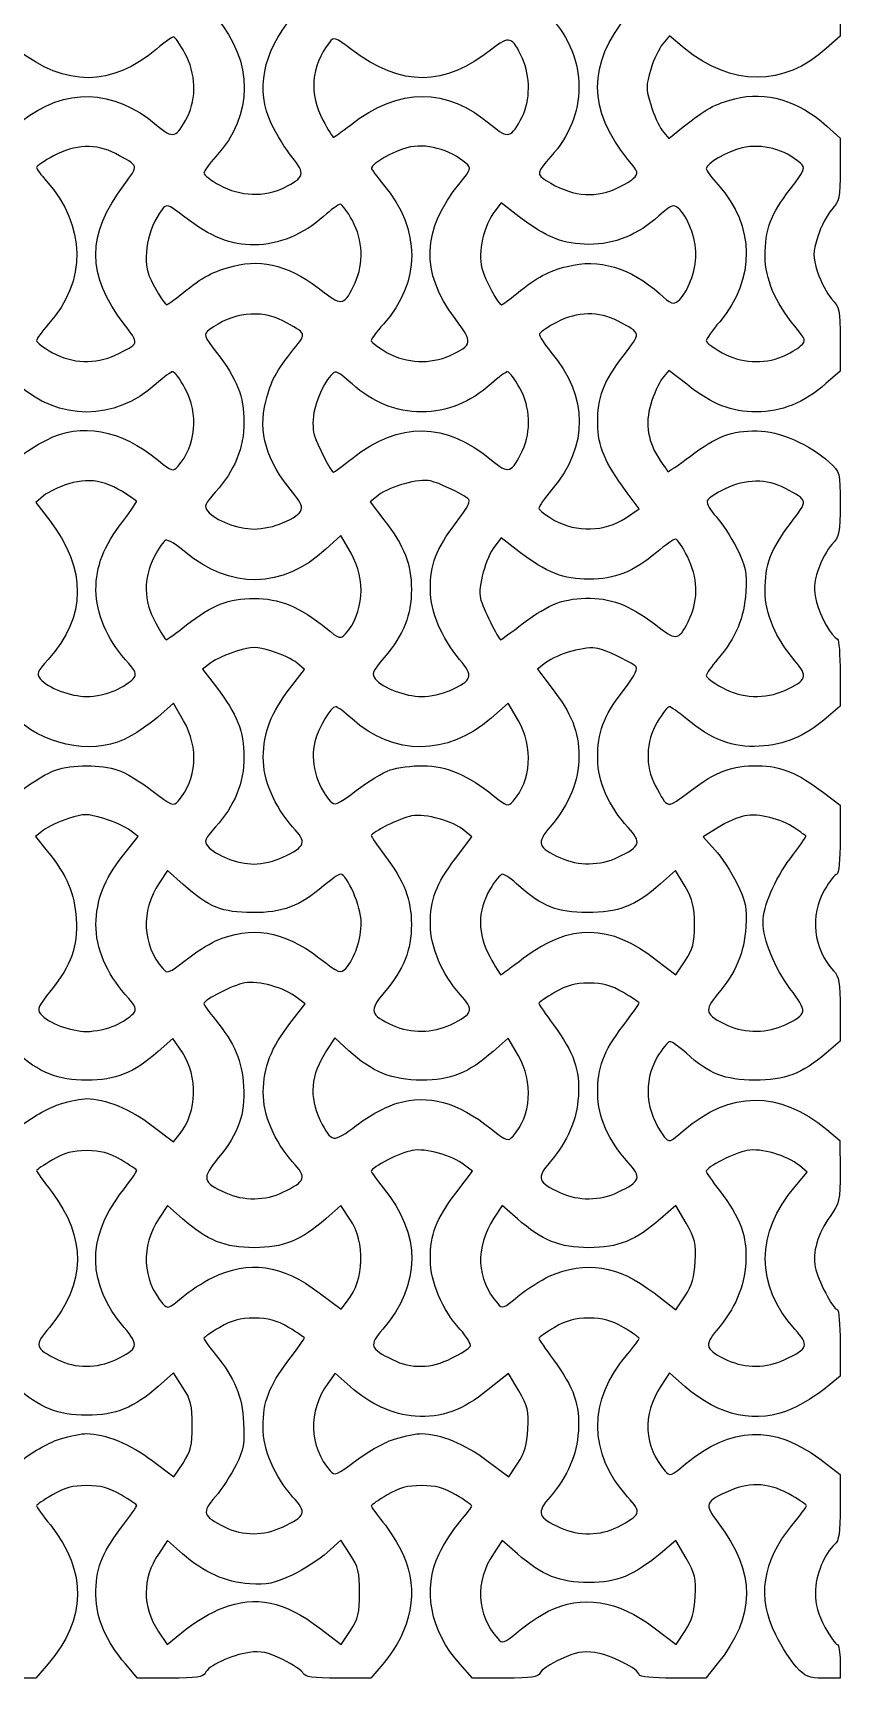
# Model space of a CAD drawing. Extents: x 0 to 132, y -1 to 264.
# Drawn here: x 68.3 to 132.1, y -0.8 to 129.2 of the extents above; entities that cross this region are included whole.
import ezdxf

# ---------------------------------------------------------------- set-up
doc = ezdxf.new("R2010")
doc.units = 0
doc.layers.get('0').update_dxf_attribs({"linetype": 'CONTINUOUS'})

msp = doc.modelspace()

# ---------------------------------------------------------------- linework, layer by layer
at = {"color": 7}
for points in [[(132.050584, 131.394414), (132.050584, 128.925291), (130.957857, 127.93808)], [(119.740198, 127.957792), (118.559326, 128.925426), (118.031011, 128.299263)], [(118.001513, 121.46892), (118.506184, 120.82099), (119.655982, 121.743063)], [(131.004159, 121.810021), (132.05057, 120.864651), (132.05057, 118.395528)], [(106.697751, 114.641929), (105.276213, 115.738637), (104.771976, 115.091281)], [(132.050573, 104.951099), (132.050573, 102.446627), (130.926094, 101.468261)], [(119.926857, 101.41277), (118.505319, 102.509479), (118.001082, 101.862123)], [(69.114871, 92.612273), (68.488486, 92.083779), (69.569523, 90.682553)], [(95.552236, 92.642375), (94.90488, 92.138138), (96.001589, 90.7166)], [(115.090284, 90.846725), (116.183286, 91.570037), (115.150911, 92.952816)], [(93.40287, 88.070582), (92.595488, 89.478488), (91.406313, 88.382345)], [(106.697751, 88.183596), (105.276213, 89.280304), (104.771976, 88.632948)], [(82.32307, 79.413195), (81.675713, 78.908958), (82.772422, 77.48742)], [(88.548313, 77.350821), (89.739594, 78.886886), (89.133135, 79.399244)], [(108.781403, 79.413208), (108.134047, 78.908971), (109.230755, 77.487433)], [(132.050573, 78.59146), (132.050573, 75.988294), (130.946088, 75.042895)], [(80.177709, 74.834411), (79.374336, 76.235301), (78.129672, 75.128117)], [(106.636767, 74.833136), (105.834117, 76.232758), (104.456439, 75.026528)], [(130.743637, 69.162126), (132.050634, 68.165398), (132.050634, 65.441639)], [(122.416858, 66.40994), (121.234502, 65.660111), (122.159525, 64.65202)], [(69.102078, 66.187455), (68.462898, 65.692123), (69.405992, 64.535725)], [(75.351113, 64.136363), (76.574317, 65.693309), (75.935914, 66.190794)], [(101.656298, 63.951773), (102.955593, 65.668382), (102.355719, 66.173903)], [(80.137931, 61.909105), (78.892934, 63.006708), (78.232696, 62.0024)], [(119.797602, 61.734054), (119.053949, 62.999181), (117.856183, 61.944866)], [(117.554584, 55.937891), (119.065823, 54.761164), (119.803542, 55.875931)], [(88.568829, 50.918906), (89.780623, 52.481385), (89.153648, 52.963577)], [(132.050634, 52.03394), (132.050634, 49.529952), (130.946149, 48.584554)], [(80.077289, 48.623474), (79.33531, 49.742606), (78.153114, 48.701994)], [(93.239212, 48.769331), (92.130914, 49.790861), (91.472999, 48.779893)], [(106.636042, 48.375962), (105.832669, 49.776851), (104.630961, 48.719065)], [(70.451512, 44.583906), (70.451512, 44.5838)], [(97.04042, 44.618995), (97.04042, 44.618889)], [(77.671179, 42.879873), (79.384935, 41.582734), (79.905847, 42.244965)], [(130.994613, 42.552398), (132.041096, 41.683509), (132.045858, 39.233822)], [(101.676306, 37.519875), (102.995608, 39.262915), (102.375727, 39.739758)], [(128.493972, 38.057693), (129.453156, 39.178283), (128.833668, 39.694332)], [(80.094976, 35.490298), (78.892934, 36.548375), (78.232696, 35.544067)], [(93.323098, 35.461996), (92.604167, 36.548375), (91.402125, 35.490298)], [(106.55331, 35.490298), (105.351268, 36.548375), (104.697758, 35.544067)], [(119.880348, 35.146901), (119.061836, 36.54779), (117.860128, 35.490004)], [(90.894223, 29.655339), (92.614102, 28.353568), (93.135013, 29.015798)], [(117.350598, 29.637498), (119.074613, 28.31611), (119.797359, 29.408258)], [(132.050629, 25.693931), (132.050629, 23.065811), (130.907663, 22.129237)], [(80.114897, 22.183064), (79.376035, 23.320118), (78.173477, 22.261587)], [(93.333284, 22.253083), (92.140386, 23.303114), (91.558639, 22.486128)], [(106.660045, 21.902216), (105.850394, 23.28759), (104.22105, 21.974649)], [(119.782471, 22.261131), (118.580429, 23.319208), (117.882689, 22.264849)], [(77.680161, 16.414739), (79.4029, 15.110801), (80.12833, 16.206999)], [(104.138495, 16.414739), (105.861234, 15.110801), (106.576088, 16.191018)], [(130.436414, 16.526039), (132.050629, 15.312612), (132.050629, 12.721603)], [(80.094976, 9.031973), (78.892934, 10.090042), (78.184034, 9.018823)], [(93.340222, 8.977786), (92.597518, 10.10009), (91.520783, 9.127329)], [(106.55331, 9.031973), (105.351268, 10.090042), (104.653527, 9.035677)], [(119.882774, 8.68431), (119.066683, 10.080966), (117.819596, 9.043667)], [(78.167921, 2.935047), (78.87689, 1.863722), (80.304225, 3.026302)], [(90.94438, 3.159043), (92.632067, 1.881635), (93.357496, 2.97783)], [(117.361539, 3.190211), (119.0904, 1.881635), (119.805254, 2.961849)], [(69.465023, 0.334325), (68.509399, -0.782108), (65.884184, -0.782108)], [(79.126276, -0.782108), (76.529369, -0.782108), (75.573744, 0.334325)], [(95.913131, 0.322366), (94.967732, -0.782108), (92.370825, -0.782108)], [(105.59478, -0.782108), (103.008041, -0.782108), (102.02083, 0.310618)], [(122.348808, 0.342368), (121.431868, -0.782108), (118.803748, -0.782108)], [(132.050629, 0.540806), (132.050629, -0.782108), (130.723981, -0.782108)]]:
    msp.add_lwpolyline(points, dxfattribs=at)
for points in [[(93.353025, 121.892904)], [(88.091899, 116.938129)], [(114.256219, 116.835267)], [(80.032759, 108.566508)], [(106.491093, 108.566508)], [(74.768355, 103.715828)], [(101.226678, 103.692174)], [(127.485386, 103.606095)], [(93.495397, 95.562182)], [(87.997509, 90.463013)], [(115.090284, 90.846725)], [(80.413082, 82.405834)], [(107.010274, 82.53345)], [(74.768342, 77.233846)], [(101.226676, 77.233846)], [(127.685009, 77.233846)], [(70.048763, 70.944338)], [(96.507096, 70.947529)], [(88.024854, 64.054024)], [(114.483187, 64.054037)], [(82.705842, 57.443981)], [(107.040384, 56.097913)], [(74.768342, 50.7755)], [(101.25402, 50.824871)], [(127.712354, 50.824871)], [(88.024854, 37.595704)], [(114.483187, 37.595704)], [(82.43321, 30.841767)], [(109.074053, 30.955287)], [(74.795687, 24.366532)], [(101.349037, 24.48056)], [(127.674426, 24.376107)], [(70.451512, 18.125572)], [(96.909845, 18.125572)], [(87.986923, 11.146943)], [(114.459758, 11.149727)], [(83.220819, 4.746093)], [(108.983833, 4.495533)]]:
    msp.add_lwpolyline(points, close=True, dxfattribs=at)
for points in [[(82.745128, 130.410103), (85.716605, 126.871669), (85.711461, 122.700418), (82.731554, 119.402016)], [(87.124143, 121.972358), (85.865168, 124.683737), (86.409427, 127.534035), (88.741306, 130.441499)], [(109.189885, 130.387918), (110.668316, 128.751473), (111.407964, 126.919773), (111.407964, 124.894967)], [(115.285935, 119.180388), (112.09751, 123.075163), (112.085557, 126.704942), (115.248441, 130.564826)], [(79.381533, 128.863717), (79.272908, 128.863717), (78.666753, 128.428763), (78.03452, 127.897152)], [(80.282542, 127.57114), (79.895613, 128.282057), (79.49016, 128.863717), (79.381533, 128.863717)], [(93.479877, 127.837954), (92.133338, 128.854602), (92.039694, 128.885286), (91.690658, 128.42422)], [(106.95133, 127.143939), (106.157382, 128.889302), (105.879286, 128.974527), (104.524241, 127.887735)], [(78.03452, 127.897152), (74.456623, 124.888688), (70.890784, 124.877285), (67.02212, 127.861938)], [(80.476222, 122.551621), (81.227134, 124.023533), (81.151881, 125.973882), (80.282542, 127.57114)], [(91.690658, 128.42422), (90.242856, 126.511698), (90.063421, 124.333812), (91.184021, 122.274899)], [(104.524241, 127.887735), (100.792351, 124.894642), (97.39853, 124.879343), (93.479877, 127.837954)], [(118.031011, 128.299263), (117.740441, 127.954873), (117.314713, 127.048022), (117.084951, 126.284038)], [(130.957857, 127.93808), (127.596328, 124.90114), (123.461566, 124.908403), (119.740198, 127.957792)], [(106.934556, 122.551635), (107.577641, 123.812189), (107.584729, 125.751532), (106.95133, 127.143939)], [(117.084951, 126.284038), (116.705147, 125.021144), (116.70488, 124.768806), (117.082014, 123.505912)], [(67.360009, 122.19273), (70.826656, 124.898436), (74.587931, 124.790761), (78.0415, 121.886951)], [(93.353033, 121.892891), (97.285437, 124.912088), (100.90426, 124.910162), (104.499833, 121.886964)], [(111.407964, 124.894967), (111.407964, 122.870161), (110.668316, 121.038461), (109.189885, 119.402016)], [(117.082014, 123.505912), (117.31017, 122.741928), (117.723944, 121.825282), (118.001513, 121.46892)], [(119.655982, 121.743063), (121.42619, 123.162676), (122.124975, 123.543356), (123.726215, 123.960427)], [(123.726215, 123.960427), (126.177429, 124.598888), (128.762739, 123.835007), (131.004159, 121.810021)], [(78.0415, 121.886951), (79.355246, 120.782331), (79.608929, 120.851586), (80.476222, 122.551621)], [(91.184021, 122.274899), (91.587743, 121.533132), (91.957639, 120.92623), (92.006013, 120.92623)], [(104.499833, 121.886964), (105.81358, 120.782345), (106.067262, 120.851599), (106.934556, 122.551635)], [(88.741306, 119.348435), (88.220386, 119.997934), (87.492663, 121.178701), (87.124143, 121.972358)], [(92.006013, 120.92623), (92.054386, 120.92623), (92.660541, 121.361234), (93.353025, 121.892904)], [(74.785201, 119.644062), (73.288287, 120.433796), (71.570186, 120.368888), (69.899316, 119.459489)], [(75.470718, 117.174687), (76.655724, 118.744217), (76.684018, 118.642299), (74.785201, 119.644062)], [(97.820538, 120.103151), (96.782136, 119.826267), (95.018246, 118.821748), (95.012243, 118.503848)], [(102.482454, 118.86773), (101.204051, 119.982763), (99.280628, 120.492478), (97.820538, 120.103151)], [(124.312151, 120.090348), (123.155879, 119.832681), (121.472322, 118.858207), (121.469108, 118.444738)], [(128.927564, 118.879697), (127.670269, 119.975106), (125.890258, 120.442014), (124.312151, 120.090348)], [(69.899316, 119.459489), (69.157548, 119.055766), (68.550647, 118.641445), (68.550647, 118.538771)], [(68.550647, 118.538771), (68.550647, 118.436096), (68.909882, 117.949004), (69.348945, 117.456342)], [(82.731554, 119.402016), (82.208092, 118.822605), (81.779803, 118.234164), (81.779803, 118.094371)], [(88.091896, 116.938129), (89.750982, 117.784533), (89.812495, 118.01284), (88.741306, 119.348435)], [(95.012243, 118.503848), (95.010391, 118.408476), (95.443365, 117.813164), (95.974294, 117.180932)], [(102.019275, 117.335655), (102.888867, 118.396877), (102.916707, 118.488968), (102.482454, 118.86773)], [(109.189885, 119.402016), (108.073679, 118.16651), (108.042731, 118.001645), (108.833446, 117.503353)], [(115.701937, 117.669125), (116.150803, 118.075342), (116.130655, 118.148534), (115.285935, 119.180388)], [(121.469108, 118.444738), (121.468049, 118.316854), (121.89559, 117.738157), (122.419052, 117.158746)], [(128.094536, 116.816272), (129.280486, 118.363585), (129.342798, 118.517927), (128.927564, 118.879697)], [(132.05057, 118.395528), (132.05057, 116.130544), (131.99605, 115.86758), (131.391144, 115.214874)], [(69.348945, 117.456342), (72.463938, 113.96109), (72.526205, 109.519842), (69.507071, 106.178022)], [(75.486355, 106.168537), (72.497553, 110.042582), (72.493018, 113.230771), (75.470718, 117.174687)], [(81.779803, 118.094371), (81.779803, 117.954578), (82.34535, 117.525419), (83.036574, 117.140688)], [(83.036574, 117.140688), (84.604524, 116.267971), (86.619988, 116.187215), (88.091899, 116.938129)], [(95.974294, 117.180932), (98.945771, 113.642497), (98.940628, 109.471246), (95.960721, 106.172844)], [(101.623222, 106.613756), (98.861734, 110.281757), (98.985538, 113.63338), (102.019275, 117.335655)], [(108.833446, 117.503353), (110.738505, 116.302824), (112.471047, 116.089374), (114.256219, 116.835267)], [(114.256219, 116.835267), (114.791924, 117.059096), (115.442495, 117.434334), (115.701937, 117.669125)], [(122.419052, 117.158746), (125.32406, 113.943249), (125.370571, 109.717615), (122.537932, 106.358272)], [(80.263439, 114.623398), (78.909571, 115.667898), (78.836755, 115.691764), (78.472689, 115.210339)], [(126.126589, 111.533503), (126.115662, 113.633814), (126.550962, 114.802364), (128.094536, 116.816272)], [(78.472689, 115.210339), (77.340092, 113.712646), (76.890787, 111.364945), (77.464666, 109.943239)], [(85.781057, 112.424512), (83.897896, 112.415516), (82.299733, 113.052408), (80.263439, 114.623398)], [(91.236329, 114.678127), (89.662863, 113.256592), (87.670542, 112.43355), (85.781057, 112.424512)], [(92.551589, 115.63455), (92.410452, 115.63455), (91.818587, 115.204158), (91.236329, 114.678127)], [(93.511709, 114.341973), (93.124779, 115.05289), (92.692725, 115.63455), (92.551589, 115.63455)], [(104.771976, 115.091281), (103.880245, 113.946451), (103.403604, 111.857552), (103.744898, 110.590081)], [(112.206884, 112.467946), (110.189597, 112.471729), (108.799921, 113.020115), (106.697751, 114.641929)], [(117.734842, 114.714425), (116.06131, 113.20249), (114.244398, 112.464125), (112.206884, 112.467946)], [(119.261202, 115.335447), (118.8784, 115.652227), (118.686416, 115.574117), (117.734842, 114.714425)], [(120.66193, 111.6658), (120.66193, 112.943431), (119.97405, 114.745545), (119.261202, 115.335447)], [(131.391144, 115.214874), (131.028461, 114.823531), (130.530468, 113.864898), (130.284493, 113.084576)], [(93.722171, 109.416842), (94.434321, 110.98239), (94.357137, 112.788644), (93.511709, 114.341973)], [(130.284493, 113.084576), (129.86658, 111.758807), (129.866086, 111.574757), (130.276925, 110.276746)], [(80.032759, 108.566508), (81.757552, 109.947916), (82.467344, 110.326625), (84.129967, 110.752567)], [(84.129967, 110.752567), (86.52514, 111.366184), (88.683637, 110.736851), (91.295082, 108.663497)], [(103.744898, 110.590081), (104.011346, 109.600569), (105.029712, 107.708769), (105.300468, 107.700326)], [(106.491093, 108.566508), (108.195557, 109.931634), (108.910578, 110.318013), (110.497112, 110.731252)], [(110.497112, 110.731252), (112.948712, 111.369814), (115.533612, 110.605856), (117.775985, 108.580007)], [(119.261202, 107.996154), (119.97405, 108.586056), (120.66193, 110.38817), (120.66193, 111.6658)], [(128.477608, 105.995936), (126.911423, 107.907257), (126.135963, 109.733768), (126.126589, 111.533503)], [(77.464666, 109.943239), (77.748289, 109.240598), (78.688613, 107.69705), (78.833035, 107.69705)], [(91.295082, 108.663497), (92.650643, 107.587254), (92.929247, 107.67373), (93.722171, 109.416842)], [(130.276925, 110.276746), (130.518733, 109.512761), (131.016727, 108.565458), (131.383577, 108.171626)], [(78.833035, 107.69705), (78.895813, 107.69705), (79.435687, 108.088306), (80.032759, 108.566508)], [(105.300468, 107.700326), (105.35824, 107.698474), (105.894021, 108.088306), (106.491093, 108.566508)], [(117.775985, 108.580007), (118.690927, 107.753409), (118.878678, 107.679604), (119.261202, 107.996154)], [(131.383577, 108.171626), (131.999109, 107.510821), (132.050573, 107.262329), (132.050573, 104.951099)], [(88.012762, 106.415708), (86.237773, 107.352097), (84.016562, 107.083196), (82.204012, 105.712495)], [(101.226676, 103.692174), (103.032049, 104.513422), (103.058389, 104.707465), (101.623222, 106.613756)], [(114.471095, 106.415708), (112.997385, 107.193159), (111.270934, 107.162158), (109.681489, 106.329702)], [(69.507071, 106.178022), (68.98104, 105.595764), (68.550647, 105.004997), (68.550647, 104.865204)], [(74.768342, 103.715828), (76.714173, 104.644441), (76.699872, 104.595594), (75.486355, 106.168537)], [(82.204012, 105.712495), (81.722539, 105.348394), (81.746138, 105.276023), (82.785656, 103.928614)], [(88.896486, 104.211789), (89.909422, 105.475003), (89.939871, 105.39907), (88.012762, 106.415708)], [(95.960721, 106.172844), (95.437259, 105.593433), (95.00897, 105.004992), (95.00897, 104.865199)], [(108.307137, 105.390519), (108.258409, 105.244336), (108.657348, 104.602177), (109.193666, 103.963496)], [(109.681489, 106.329702), (108.974321, 105.959333), (108.355863, 105.536698), (108.307137, 105.390519)], [(114.910857, 103.646457), (116.360956, 105.538405), (116.381699, 105.407775), (114.471095, 106.415708)], [(122.537932, 106.358272), (121.949086, 105.659936), (121.467301, 104.981121), (121.467301, 104.849798)], [(128.931104, 104.439953), (129.379797, 104.846014), (129.357668, 104.921939), (128.477608, 105.995936)], [(68.550647, 104.865204), (68.550647, 104.725412), (69.116194, 104.296252), (69.807418, 103.911522)], [(86.661784, 100.055217), (87.091316, 101.731847), (87.464514, 102.426003), (88.896486, 104.211789)], [(95.00897, 104.865199), (95.00897, 104.725406), (95.574517, 104.296247), (96.265741, 103.911516)], [(109.193666, 103.963496), (112.164585, 100.425541), (112.195573, 96.558833), (109.280746, 93.097498)], [(121.467301, 104.849798), (121.467301, 104.718474), (122.032847, 104.296247), (122.724071, 103.911516)], [(127.485386, 103.606095), (128.021091, 103.829924), (128.671661, 104.205162), (128.931104, 104.439953)], [(69.807418, 103.911522), (71.34905, 103.053454), (73.225321, 102.97944), (74.768355, 103.715828)], [(82.785656, 103.928614), (84.394186, 101.843657), (84.94263, 100.449682), (84.946405, 98.436634)], [(96.265741, 103.911516), (97.785743, 103.065487), (99.666235, 102.982345), (101.226678, 103.692174)], [(112.900973, 98.304342), (112.885257, 100.415032), (113.32024, 101.571174), (114.910857, 103.646457)], [(122.724071, 103.911516), (124.190871, 103.0951), (125.986701, 102.979903), (127.485386, 103.606095)], [(78.012335, 101.453632), (74.718336, 98.477702), (70.320432, 98.477702), (67.026433, 101.453632)], [(79.322422, 102.405384), (79.181285, 102.405384), (78.591746, 101.977095), (78.012335, 101.453632)], [(80.282542, 101.112807), (79.895613, 101.823724), (79.463559, 102.405384), (79.322422, 102.405384)], [(92.198775, 102.403577), (91.771642, 102.400243), (90.806765, 100.69989), (90.532498, 99.467165)], [(93.484766, 101.453632), (92.905355, 101.977095), (92.326658, 102.404571), (92.198775, 102.403577)], [(98.977717, 99.235554), (96.952911, 99.235554), (95.121211, 99.975202), (93.484766, 101.453632)], [(104.470668, 101.453632), (102.834223, 99.975202), (101.002523, 99.235554), (98.977717, 99.235554)], [(105.780755, 102.405384), (105.639619, 102.405384), (105.050079, 101.977095), (104.470668, 101.453632)], [(106.740875, 101.112807), (106.353946, 101.823724), (105.921892, 102.405384), (105.780755, 102.405384)], [(118.001082, 101.862123), (117.723751, 101.506076), (117.312175, 100.596581), (117.08647, 99.841018)], [(125.43599, 99.238787), (123.418703, 99.24257), (122.029027, 99.790956), (119.926857, 101.41277)], [(130.926094, 101.468261), (129.158299, 99.930172), (127.446466, 99.235017), (125.43599, 99.238787)], [(79.723411, 94.931897), (81.176193, 96.588929), (81.399742, 99.060143), (80.282542, 101.112807)], [(106.951338, 96.187675), (107.663488, 97.753223), (107.586304, 99.559478), (106.740875, 101.112807)], [(88.778101, 92.896134), (86.717976, 95.36194), (86.043738, 97.642757), (86.661784, 100.055217)], [(90.532498, 99.467165), (90.364882, 98.713795), (90.351885, 97.933275), (90.498448, 97.42224)], [(117.08647, 99.841018), (116.61834, 98.273933), (116.866286, 96.80566), (117.83704, 95.39636)], [(69.329681, 97.008204), (72.082059, 98.429646), (75.172692, 97.866912), (78.189243, 95.395076)], [(84.946405, 98.436634), (84.950215, 96.39912), (84.211861, 94.582208), (82.699926, 92.908676)], [(93.495397, 95.562182), (97.215997, 98.509772), (100.888358, 98.465198), (104.499833, 95.428618)], [(115.150911, 92.952816), (113.463893, 95.212432), (112.914258, 96.519751), (112.900973, 98.304342)], [(120.222256, 95.749663), (122.277907, 97.305582), (123.462468, 97.752702), (125.490248, 97.738105)], [(125.490248, 97.738105), (127.20048, 97.725801), (129.689106, 96.646534), (131.190677, 95.265957)], [(67.227717, 95.683573), (67.591519, 96.002954), (68.537402, 96.599036), (69.329681, 97.008204)], [(90.498448, 97.42224), (90.728657, 96.619555), (91.83882, 94.467884), (92.022763, 94.467884)], [(104.499833, 95.428618), (105.831825, 94.30866), (106.139996, 94.404079), (106.951338, 96.187675)], [(78.189243, 95.395076), (79.250961, 94.525079), (79.342507, 94.49744), (79.723411, 94.931897)], [(92.022763, 94.467884), (92.073008, 94.467884), (92.735694, 94.960318), (93.495397, 95.562182)], [(117.83704, 95.39636), (118.13867, 94.958464), (118.410006, 94.564586), (118.440004, 94.521076)], [(118.440004, 94.521076), (118.470005, 94.477567), (119.272018, 95.030433), (120.222256, 95.749663)], [(131.190677, 95.265957), (132.044533, 94.480904), (132.050573, 94.457766), (132.050573, 91.971712)], [(76.451222, 92.187181), (74.342866, 93.752617), (72.955878, 94.107897), (71.115007, 93.554066)], [(99.679969, 93.780285), (98.779245, 93.997092), (96.476468, 93.362275), (95.552236, 92.642375)], [(102.634571, 92.400342), (101.861091, 92.922378), (100.390317, 93.6093), (99.679969, 93.780285)], [(127.685009, 93.200881), (126.273536, 93.953888), (124.564423, 93.939804), (122.957537, 93.161924)], [(71.115007, 93.554066), (70.359445, 93.326752), (69.459385, 92.902945), (69.114871, 92.612273)], [(82.699926, 92.908676), (81.840234, 91.957102), (81.762124, 91.765117), (82.078904, 91.382316)], [(87.997509, 90.463013), (89.77463, 91.271408), (89.874759, 91.583518), (88.778101, 92.896134)], [(101.670567, 90.428958), (102.679939, 91.762524), (102.903181, 92.219052), (102.634571, 92.400342)], [(109.280746, 93.097498), (108.707309, 92.416548), (108.238134, 91.75196), (108.238134, 91.620636)], [(122.957537, 93.161924), (122.259974, 92.824239), (121.628516, 92.389709), (121.554298, 92.196301)], [(128.1289, 90.428958), (129.561037, 92.321073), (129.58223, 92.188731), (127.685009, 93.200881)], [(75.364284, 90.580144), (76.014559, 91.425064), (76.503681, 92.148229), (76.451222, 92.187181)], [(82.078904, 91.382316), (82.668806, 90.669467), (84.47092, 89.981588), (85.748551, 89.981588)], [(108.238134, 91.620636), (108.238134, 91.489313), (108.803681, 91.060331), (109.494905, 90.667343)], [(121.554298, 92.196301), (121.480083, 92.002893), (121.791026, 91.452613), (122.245287, 90.973455)], [(122.245287, 90.973455), (122.699547, 90.494297), (123.438446, 89.363418), (123.88728, 88.460392)], [(132.050573, 91.971712), (132.050573, 89.68141), (131.995328, 89.408463), (131.402257, 88.768526)], [(69.569523, 90.682553), (72.542712, 86.828746), (72.510333, 83.043953), (69.475432, 79.684682)], [(73.251399, 85.159882), (73.243911, 87.050115), (73.856051, 88.620447), (75.364284, 90.580144)], [(85.748551, 89.981588), (86.403394, 89.981588), (87.415426, 90.198231), (87.997509, 90.463013)], [(96.001589, 90.7166), (97.626355, 88.610601), (98.172347, 87.224941), (98.172347, 85.207467)], [(99.675722, 85.192235), (99.661726, 87.182328), (100.116198, 88.375355), (101.670567, 90.428958)], [(109.494905, 90.667343), (111.197951, 89.699089), (113.465965, 89.771799), (115.090284, 90.846725)], [(126.126589, 85.075175), (126.115636, 87.180182), (126.550986, 88.344245), (128.1289, 90.428958)], [(78.771739, 89.099573), (78.612947, 89.04664), (78.199033, 88.451478), (77.851926, 87.776987)], [(80.221688, 88.220685), (79.583007, 88.757003), (78.930532, 89.152502), (78.771739, 89.099573)], [(91.406313, 88.382345), (87.995411, 85.238286), (83.844757, 85.178291), (80.221688, 88.220685)], [(104.771976, 88.632948), (104.056217, 87.714034), (103.417902, 85.406439), (103.630182, 84.505215)], [(119.043707, 89.176217), (118.90093, 89.176217), (118.22697, 88.707042), (117.546019, 88.133605)], [(119.988425, 87.801352), (119.611608, 88.557529), (119.186484, 89.176217), (119.043707, 89.176217)], [(123.88728, 88.460392), (124.610529, 87.005266), (124.691508, 86.614053), (124.59925, 85.020809)], [(131.402257, 88.768526), (131.04568, 88.383774), (130.557265, 87.476854), (130.316888, 86.753144)], [(77.851926, 87.776987), (76.970258, 86.063735), (77.004579, 84.333371), (77.954862, 82.587386)], [(92.974393, 81.712414), (94.419759, 83.309526), (94.599935, 85.983149), (93.40287, 88.070582)], [(112.206884, 86.012838), (110.18941, 86.012838), (108.80375, 86.558829), (106.697751, 88.183596)], [(117.546019, 88.133605), (115.728208, 86.602808), (114.242932, 86.012838), (112.206884, 86.012838)], [(120.180505, 82.958509), (120.873099, 84.481067), (120.806525, 86.159642), (119.988425, 87.801352)], [(130.316888, 86.753144), (129.953292, 85.65846), (129.931496, 85.23215), (130.187205, 84.216637)], [(75.563336, 79.684682), (74.131916, 81.269091), (73.258614, 83.337273), (73.251399, 85.159882)], [(80.413082, 82.405834), (82.456819, 83.99707), (83.693288, 84.48258), (85.748551, 84.50086)], [(85.748551, 84.50086), (87.690328, 84.518138), (89.414199, 83.80821), (91.41841, 82.16591)], [(98.172347, 85.207467), (98.172347, 83.162868), (97.582143, 81.685847), (96.027438, 79.839704)], [(101.985733, 79.685351), (100.545686, 81.398033), (99.68802, 83.442638), (99.675722, 85.192235)], [(103.630182, 84.505215), (103.793589, 83.811488), (105.048494, 81.238717), (105.223463, 81.238717)], [(107.010274, 82.53345), (109.072826, 84.094593), (110.242728, 84.529149), (112.339176, 84.512864)], [(112.339176, 84.512864), (114.118927, 84.499027), (115.730679, 83.812182), (117.753416, 82.20556)], [(124.59925, 85.020809), (124.481153, 82.981305), (123.816562, 81.385643), (122.39208, 79.721456)], [(128.477994, 79.580399), (126.944184, 81.372313), (126.13604, 83.260785), (126.126589, 85.075175)], [(130.187205, 84.216637), (130.474895, 83.074116), (131.373351, 81.481784), (131.842579, 81.282823)], [(77.954862, 82.587386), (78.358585, 81.845618), (78.739563, 81.238717), (78.801487, 81.238717)], [(78.801487, 81.238717), (78.86341, 81.238717), (79.588627, 81.76392), (80.413082, 82.405834)], [(91.41841, 82.16591), (92.492407, 81.28585), (92.568331, 81.26372), (92.974393, 81.712414)], [(105.223463, 81.238717), (105.265389, 81.238717), (106.069455, 81.821348), (107.010274, 82.53345)], [(117.753416, 82.20556), (119.108956, 81.128878), (119.387538, 81.215304), (120.180505, 82.958509)], [(87.137613, 80.329349), (85.87472, 80.709154), (85.622381, 80.709421), (84.359488, 80.33226)], [(112.909136, 80.551118), (112.008412, 80.767925), (109.705635, 80.133108), (108.781403, 79.413208)], [(131.842579, 81.282823), (131.956977, 81.234314), (132.050573, 80.023203), (132.050573, 78.59146)], [(69.475432, 79.684682), (68.611581, 78.728501), (68.532931, 78.535985), (68.849737, 78.153149)], [(76.18903, 78.153149), (76.505837, 78.535985), (76.427187, 78.728501), (75.563336, 79.684682)], [(84.359488, 80.33226), (83.595504, 80.104104), (82.679117, 79.690526), (82.32307, 79.413195)], [(89.133135, 79.399244), (88.799583, 79.681041), (87.901597, 80.099588), (87.137613, 80.329349)], [(96.027438, 79.839704), (95.104548, 78.74381), (95.008544, 78.515149), (95.315558, 78.144129)], [(101.226676, 77.233846), (103.010272, 78.045188), (103.105691, 78.353359), (101.985733, 79.685351)], [(115.863738, 79.171176), (115.090258, 79.693212), (113.619484, 80.380134), (112.909136, 80.551118)], [(122.39208, 79.721456), (121.883453, 79.127236), (121.467301, 78.531178), (121.467301, 78.396878)], [(127.685009, 77.233846), (129.435394, 78.030081), (129.540016, 78.339667), (128.477994, 79.580399)], [(68.849737, 78.153149), (69.439639, 77.440301), (71.241753, 76.752421), (72.519384, 76.752421)], [(74.768342, 77.233846), (75.350426, 77.498631), (75.989736, 77.912317), (76.18903, 78.153149)], [(95.315558, 78.144129), (95.898668, 77.439443), (97.706508, 76.752421), (98.977717, 76.752421)], [(114.899734, 77.199792), (115.909106, 78.533358), (116.132348, 78.989886), (115.863738, 79.171176)], [(121.467301, 78.396878), (121.467301, 78.262581), (122.032847, 77.837919), (122.724071, 77.453188)], [(72.519384, 76.752421), (73.174228, 76.752421), (74.186259, 76.969064), (74.768342, 77.233846)], [(82.772422, 77.48742), (84.394236, 75.38525), (84.942622, 73.995574), (84.946405, 71.978287)], [(86.469403, 71.966108), (86.489617, 73.905465), (87.097603, 75.480241), (88.548313, 77.350821)], [(98.977717, 76.752421), (99.632561, 76.752421), (100.644592, 76.969064), (101.226676, 77.233846)], [(109.230755, 77.487433), (110.836276, 75.40638), (111.400492, 73.991187), (111.407324, 72.028061)], [(112.901487, 71.846009), (112.885162, 73.947875), (113.319822, 75.112441), (114.899734, 77.199792)], [(122.724071, 77.453188), (124.244074, 76.607159), (126.124565, 76.524017), (127.685009, 77.233846)], [(92.198775, 75.945249), (91.8157, 75.942259), (90.836829, 74.301662), (90.542282, 73.168931)], [(93.484766, 74.995304), (92.905355, 75.518767), (92.326658, 75.946243), (92.198775, 75.945249)], [(118.543004, 75.94705), (118.417385, 75.94705), (117.995335, 75.402252), (117.605111, 74.736391)], [(119.920853, 74.980493), (119.288682, 75.512097), (118.668623, 75.94705), (118.543004, 75.94705)], [(75.466445, 73.363595), (72.777824, 72.117733), (68.876114, 72.967691), (66.712708, 75.270532)], [(78.129672, 75.128117), (77.445108, 74.519166), (76.246657, 73.72513), (75.466445, 73.363595)], [(79.735378, 68.486798), (81.233753, 70.197456), (81.40745, 72.690043), (80.177709, 74.834411)], [(104.456439, 75.026528), (101.052331, 72.04605), (96.76275, 72.033842), (93.484766, 74.995304)], [(106.20356, 68.483252), (107.646343, 70.07751), (107.828958, 72.754252), (106.636767, 74.833136)], [(117.605111, 74.736391), (116.689264, 73.173611), (116.625481, 71.246333), (117.439411, 69.729342)], [(125.654768, 72.816924), (123.59445, 72.69757), (121.855555, 73.353705), (119.920853, 74.980493)], [(130.946088, 75.042895), (129.2679, 73.60643), (127.668478, 72.933579), (125.654768, 72.816924)], [(90.542282, 73.168931), (90.155906, 71.683057), (90.654672, 69.760616), (91.754314, 68.497291)], [(84.946405, 71.978287), (84.950215, 69.940773), (84.211861, 68.123861), (82.699926, 66.450329)], [(88.792502, 66.455515), (87.347195, 68.055297), (86.4508, 70.181623), (86.469403, 71.966108)], [(111.407324, 72.028061), (111.414097, 70.08023), (110.670311, 68.25334), (109.144991, 66.471348)], [(115.290489, 66.411623), (113.745888, 68.12131), (112.915753, 70.009665), (112.901487, 71.846009)], [(67.355426, 69.329009), (68.278285, 70.02752), (69.490288, 70.754417), (70.048763, 70.944338)], [(70.048763, 70.944327), (71.348568, 71.386351), (73.6884, 71.386973), (74.986023, 70.94565)], [(74.986023, 70.94565), (75.542309, 70.756455), (76.750034, 70.024831), (77.669861, 69.319825)], [(93.81376, 69.329004), (94.736618, 70.027514), (95.948622, 70.755849), (96.507096, 70.947529)], [(96.507096, 70.947529), (97.065573, 71.139206), (98.236884, 71.292313), (99.110009, 71.287767)], [(99.110009, 71.287767), (100.909744, 71.278401), (102.736256, 70.502933), (104.647577, 68.936748)], [(120.214559, 69.285451), (122.301894, 70.865349), (123.466458, 71.300017), (125.568342, 71.283722)], [(125.568342, 71.283722), (127.366144, 71.269778), (128.693333, 70.725707), (130.743637, 69.162126)], [(77.669861, 69.319825), (79.218139, 68.133132), (79.371444, 68.071304), (79.735378, 68.486798)], [(91.754314, 68.497291), (92.103525, 68.096101), (92.27792, 68.16653), (93.81376, 69.329004)], [(104.647577, 68.936748), (105.721573, 68.056689), (105.797498, 68.034559), (106.20356, 68.483252)], [(117.439411, 69.729342), (118.457477, 67.831877), (118.322622, 67.853449), (120.214559, 69.285451)], [(71.081564, 67.114528), (70.344395, 66.87707), (69.453628, 66.459888), (69.102078, 66.187455)], [(73.859689, 67.11728), (72.532404, 67.513301), (72.318827, 67.513092), (71.081564, 67.114528)], [(75.935914, 66.190794), (75.584791, 66.46441), (74.650489, 66.88133), (73.859689, 67.11728)], [(82.699926, 66.450329), (81.840234, 65.498755), (81.762124, 65.306771), (82.078904, 64.923969)], [(88.024854, 64.054037), (89.849558, 64.937362), (89.931753, 65.1945), (88.792502, 66.455515)], [(98.19594, 67.320351), (97.309353, 67.165638), (95.008967, 66.023546), (95.008967, 65.738087)], [(102.355719, 66.173903), (101.480125, 66.911778), (99.299146, 67.512861), (98.19594, 67.320351)], [(109.144991, 66.471348), (108.033701, 65.173056), (108.147318, 64.828309), (109.957926, 64.004679)], [(114.483187, 64.054037), (116.296112, 64.93166), (116.387205, 65.197688), (115.290489, 66.411623)], [(124.513713, 67.331331), (124.01074, 67.236972), (123.067157, 66.822346), (122.416858, 66.40994)], [(128.476333, 66.348083), (127.387403, 67.098159), (125.615031, 67.537939), (124.513713, 67.331331)], [(129.351617, 65.745119), (129.308106, 65.775118), (128.914229, 66.046453), (128.476333, 66.348083)], [(95.008967, 65.738087), (95.008967, 65.665218), (95.478679, 64.983468), (96.05277, 64.22309)], [(128.104866, 63.938872), (128.834086, 64.902308), (129.395125, 65.715118), (129.351617, 65.745119)], [(132.050634, 65.441639), (132.050634, 63.882106), (131.942311, 62.717884), (131.797203, 62.717884)], [(69.405992, 64.535725), (70.960533, 62.629584), (71.572234, 61.197101), (71.6852, 59.198253)], [(73.25047, 58.732804), (73.27973, 60.713207), (73.885055, 62.270304), (75.351113, 64.136363)], [(82.078904, 64.923969), (82.663355, 64.217706), (84.465433, 63.523701), (85.731162, 63.517431)], [(85.731162, 63.517431), (86.384392, 63.514203), (87.401008, 63.752026), (88.024854, 64.054024)], [(96.05277, 64.22309), (97.635788, 62.126397), (98.172347, 60.740697), (98.172347, 58.749134)], [(99.675722, 58.733902), (99.661752, 60.720007), (100.116042, 61.916813), (101.656298, 63.951773)], [(109.957926, 64.004679), (111.360831, 63.366512), (113.102186, 63.385507), (114.483187, 64.054037)], [(122.159525, 64.65202), (122.668287, 64.097567), (123.448776, 62.905084), (123.893945, 62.002059)], [(125.965217, 58.916906), (125.965217, 60.182186), (126.871547, 62.309433), (128.104866, 63.938872)], [(92.561582, 62.717884), (92.425941, 62.717884), (91.828781, 62.301731), (91.234562, 61.793104)], [(94.215217, 58.903267), (94.215217, 60.137543), (93.096638, 62.717884), (92.561582, 62.717884)], [(105.372948, 62.717884), (105.21482, 62.717884), (104.766168, 62.173085), (104.375945, 61.507224)], [(106.67279, 61.803301), (106.116006, 62.306322), (105.531079, 62.717884), (105.372948, 62.717884)], [(131.797203, 62.717884), (131.657818, 62.717884), (131.215585, 62.157872), (130.814466, 61.473413)], [(78.232696, 62.0024), (76.782147, 59.795929), (76.900998, 57.132836), (78.533659, 55.258713)], [(85.616259, 59.682356), (83.195655, 59.690558), (82.191355, 60.098779), (80.137931, 61.909105)], [(91.234562, 61.793104), (89.346421, 60.176926), (88.008399, 59.674241), (85.616259, 59.682356)], [(104.375945, 61.507224), (103.374325, 59.798085), (103.378627, 58.019842), (104.388857, 56.169446)], [(112.074592, 59.682356), (109.700505, 59.6904), (108.481902, 60.168877), (106.67279, 61.803301)], [(117.856183, 61.944866), (115.878364, 60.203921), (114.524327, 59.674046), (112.074592, 59.682356)], [(120.541259, 58.729811), (120.541259, 60.159659), (120.409015, 60.693903), (119.797602, 61.734054)], [(123.893945, 62.002059), (124.609204, 60.551155), (124.691238, 60.151097), (124.59925, 58.562475)], [(130.814466, 61.473413), (129.634411, 59.459802), (129.93339, 56.810518), (131.534659, 55.091761)], [(71.6852, 59.198253), (71.811885, 56.956629), (71.307635, 55.526866), (69.689877, 53.540697)], [(75.563336, 53.226348), (74.110533, 54.834428), (73.224057, 56.944943), (73.25047, 58.732804)], [(82.705842, 57.443981), (85.499895, 58.678654), (88.068878, 58.259837), (90.869841, 56.113016)], [(92.98636, 55.267304), (93.684119, 56.038321), (94.215217, 57.60974), (94.215217, 58.903267)], [(98.172347, 58.749134), (98.172347, 56.704534), (97.582143, 55.227514), (96.027438, 53.38137)], [(102.021669, 53.226348), (100.602203, 54.797526), (99.688311, 56.943064), (99.675722, 58.733902)], [(107.040392, 56.097913), (110.705916, 58.872337), (113.847343, 58.824527), (117.554584, 55.937891)], [(119.803542, 55.875931), (120.42289, 56.811828), (120.541259, 57.269748), (120.541259, 58.729811)], [(124.59925, 58.562475), (124.480526, 56.512113), (123.816237, 54.926929), (122.365484, 53.232047)], [(128.081556, 53.697095), (126.884009, 55.287759), (125.965217, 57.553902), (125.965217, 58.916906)], [(80.285598, 55.893658), (81.034649, 56.489116), (82.123759, 57.186761), (82.705842, 57.443981)], [(78.533659, 55.258713), (78.89458, 54.844416), (79.025324, 54.8918), (80.285598, 55.893658)], [(90.869841, 56.113016), (92.465745, 54.889823), (92.597205, 54.837296), (92.98636, 55.267304)], [(104.388857, 56.169446), (104.805959, 55.405462), (105.18153, 54.780384), (105.223456, 54.780384)], [(105.223456, 54.780384), (105.265381, 54.780384), (106.082999, 55.373273), (107.040384, 56.097913)], [(131.534659, 55.091761), (131.970875, 54.623536), (132.050634, 54.150866), (132.050634, 52.03394)], [(69.689877, 53.540697), (68.682918, 52.304423), (68.56513, 52.038816), (68.863779, 51.677882)], [(85.005204, 54.125709), (84.045682, 53.950309), (81.779801, 52.795149), (81.779801, 52.481377)], [(89.153648, 52.963577), (88.120768, 53.757941), (86.096107, 54.325126), (85.005204, 54.125709)], [(96.027438, 53.38137), (94.802338, 51.926614), (94.886611, 51.613488), (96.728759, 50.775513)], [(109.491203, 53.375758), (108.802014, 52.971867), (108.238134, 52.587234), (108.238134, 52.521014)], [(112.206884, 54.110107), (111.085426, 54.110107), (110.451995, 53.938821), (109.491203, 53.375758)], [(114.922565, 53.375758), (113.961773, 53.938821), (113.328342, 54.110107), (112.206884, 54.110107)], [(116.175634, 52.534283), (116.175634, 52.593203), (115.611754, 52.971867), (114.922565, 53.375758)], [(127.712354, 50.824871), (129.489205, 51.685031), (129.504832, 51.806597), (128.081556, 53.697095)], [(76.18903, 51.694816), (76.505837, 52.077652), (76.427187, 52.270168), (75.563336, 53.226348)], [(81.779801, 52.481377), (81.779801, 52.393358), (82.187838, 51.823387), (82.686549, 51.214774)], [(101.25402, 50.824871), (103.078725, 51.708196), (103.16092, 51.965333), (102.021669, 53.226348)], [(108.238134, 52.521014), (108.238134, 52.454797), (108.763848, 51.686489), (109.406383, 50.813663)], [(114.880901, 50.716577), (115.593003, 51.657396), (116.175634, 52.475365), (116.175634, 52.534283)], [(122.365484, 53.232047), (121.263511, 51.94464), (121.379528, 51.597756), (123.187092, 50.775513)], [(68.863779, 51.677882), (69.440946, 50.98034), (71.253855, 50.294074), (72.519384, 50.294074)], [(72.519384, 50.294074), (73.174228, 50.294074), (74.186259, 50.510718), (74.768342, 50.7755)], [(74.768342, 50.775513), (75.350426, 51.040297), (75.989736, 51.453984), (76.18903, 51.694816)], [(82.686549, 51.214774), (84.203, 49.364146), (84.802237, 47.953173), (84.914367, 45.9691)], [(86.469403, 45.507775), (86.489696, 47.45419), (87.098283, 49.022794), (88.568829, 50.918906)], [(96.728759, 50.775513), (98.131664, 50.137346), (99.87302, 50.15634), (101.25402, 50.824871)], [(109.406383, 50.813663), (111.023217, 48.617352), (111.500999, 47.251091), (111.369232, 45.200734)], [(112.901487, 45.387675), (112.885188, 47.484123), (113.319758, 48.654025), (114.880901, 50.716577)], [(123.187092, 50.775513), (124.589998, 50.137346), (126.331353, 50.15634), (127.712354, 50.824871)], [(118.602114, 49.488717), (118.443986, 49.488717), (117.995335, 48.943919), (117.605112, 48.278058)], [(119.901957, 48.574134), (119.345173, 49.077155), (118.760245, 49.488717), (118.602114, 49.488717)], [(72.519384, 46.446009), (70.212945, 46.446009), (68.805578, 47.012011), (66.865291, 48.71992)], [(78.153114, 48.701994), (76.233327, 47.012132), (74.819584, 46.446009), (72.519384, 46.446009)], [(79.905847, 42.244965), (81.248009, 43.95125), (81.323085, 46.744435), (80.077289, 48.623474)], [(91.472999, 48.779893), (90.203557, 46.829247), (90.051964, 45.14569), (90.976963, 43.271009)], [(98.977717, 46.446009), (96.663137, 46.446009), (95.052306, 47.09818), (93.239212, 48.769331)], [(104.630961, 48.719065), (102.691528, 47.012016), (101.283897, 46.446009), (98.977717, 46.446009)], [(106.207997, 42.029711), (107.646698, 43.619457), (107.827397, 46.298527), (106.636042, 48.375962)], [(117.605112, 48.278058), (116.462699, 46.328674), (116.671106, 43.943871), (118.155315, 41.982091)], [(125.303759, 46.45319), (122.929671, 46.461233), (121.711069, 46.939711), (119.901957, 48.574134)], [(130.946149, 48.584554), (129.0335, 46.947397), (127.703625, 46.445048), (125.303759, 46.45319)], [(84.914367, 45.9691), (85.041052, 43.727476), (84.536801, 42.297712), (82.919043, 40.311544)], [(88.792502, 39.997182), (87.347195, 41.596964), (86.4508, 43.72329), (86.469403, 45.507775)], [(119.659845, 42.454076), (123.378494, 45.637101), (127.239096, 45.670589), (130.994613, 42.552398)], [(67.379421, 42.888829), (68.31548, 43.597327), (69.69792, 44.360113), (70.451512, 44.583906)], [(70.451512, 44.5838), (71.205103, 44.807698), (72.135645, 44.9908), (72.519384, 44.9908)], [(72.519384, 44.9908), (73.933698, 44.9908), (76.001846, 44.143385), (77.671179, 42.879873)], [(93.843877, 42.893462), (94.870122, 43.670223), (96.146088, 44.359004), (97.04042, 44.618995)], [(97.04042, 44.618889), (99.555176, 45.349948), (101.791725, 44.742825), (104.485747, 42.597811)], [(111.369232, 45.200734), (111.246499, 43.291003), (110.536876, 41.639122), (109.136318, 40.002881)], [(115.290489, 39.95329), (113.745888, 41.662977), (112.915753, 43.551332), (112.901487, 45.387675)], [(90.976963, 43.271009), (91.860452, 41.480452), (91.959758, 41.467376), (93.843877, 42.893462)], [(104.485747, 42.597811), (105.715808, 41.618421), (105.808203, 41.587944), (106.207997, 42.029711)], [(118.155315, 41.982091), (118.513132, 41.50914), (118.580643, 41.53032), (119.659845, 42.454076)], [(72.519384, 40.88094), (71.397926, 40.88094), (70.764495, 40.709654), (69.803703, 40.146592)], [(75.235065, 40.146592), (74.274273, 40.709654), (73.640842, 40.88094), (72.519384, 40.88094)], [(82.919043, 40.311544), (81.580188, 38.667791), (81.63783, 38.393243), (83.499592, 37.546346)], [(98.23437, 40.896543), (97.274848, 40.721142), (95.008967, 39.565982), (95.008967, 39.25221)], [(102.375727, 39.739758), (101.349392, 40.529261), (99.32244, 41.095441), (98.23437, 40.896543)], [(124.692706, 40.896543), (123.728824, 40.720346), (121.467303, 39.565437), (121.467303, 39.2494)], [(128.833668, 39.694332), (127.857253, 40.507706), (125.812717, 41.10128), (124.692706, 40.896543)], [(69.803703, 40.146592), (69.114514, 39.7427), (68.550634, 39.357893), (68.550634, 39.291461)], [(68.550634, 39.291461), (68.550634, 39.22503), (69.081695, 38.485908), (69.730768, 37.648967)], [(75.175189, 37.463352), (75.897309, 38.417402), (76.488134, 39.246199), (76.488134, 39.305116)], [(76.488134, 39.305116), (76.488134, 39.364036), (75.924254, 39.7427), (75.235065, 40.146592)], [(88.024854, 37.595704), (89.849558, 38.479029), (89.931753, 38.736167), (88.792502, 39.997182)], [(95.008967, 39.25221), (95.008967, 39.164191), (95.427919, 38.580899), (95.939972, 37.956008)], [(109.136318, 40.002881), (108.034344, 38.715474), (108.150361, 38.368589), (109.957926, 37.546346)], [(114.483187, 37.595704), (116.296112, 38.473327), (116.387205, 38.739355), (115.290489, 39.95329)], [(121.467303, 39.2494), (121.467303, 39.159836), (121.939786, 38.474129), (122.517268, 37.725607)], [(132.045858, 39.233822), (132.050356, 36.92766), (132.004078, 36.719872), (131.256095, 35.687315)], [(95.939972, 37.956008), (98.970288, 34.257906), (98.959284, 30.339445), (95.908569, 26.775373)], [(122.517268, 37.725607), (124.185818, 35.562858), (124.716193, 34.115817), (124.594832, 32.057329)], [(128.480002, 26.768015), (125.347733, 30.235062), (125.352871, 34.388025), (128.493972, 38.057693)], [(69.730768, 37.648967), (72.520326, 34.052002), (72.465083, 30.35594), (69.570457, 26.923037)], [(75.468311, 26.923037), (72.578161, 30.350629), (72.479408, 33.901729), (75.175189, 37.463352)], [(83.499592, 37.546346), (84.902498, 36.908179), (86.643853, 36.927174), (88.024854, 37.595704)], [(99.675722, 32.275568), (99.661726, 34.267251), (100.116262, 35.45877), (101.676306, 37.519875)], [(109.957926, 37.546346), (111.360831, 36.908179), (113.102186, 36.927174), (114.483187, 37.595704)], [(78.232696, 35.544067), (76.77966, 33.333814), (76.900797, 30.673865), (78.540128, 28.793234)], [(85.748551, 33.216842), (83.44227, 33.216842), (82.03474, 33.782847), (80.094976, 35.490298)], [(91.402125, 35.490298), (89.462361, 33.782847), (88.054831, 33.216842), (85.748551, 33.216842)], [(93.135013, 29.015798), (94.468976, 30.711659), (94.553339, 33.602978), (93.323098, 35.461996)], [(104.697758, 35.544067), (103.189807, 33.226663), (103.29944, 30.729986), (104.994091, 28.79575)], [(112.206884, 33.216842), (109.900604, 33.216842), (108.493073, 33.782847), (106.55331, 35.490298)], [(117.860128, 35.490004), (115.920695, 33.782849), (114.513064, 33.216842), (112.206884, 33.216842)], [(120.609484, 32.123205), (120.687952, 33.547878), (120.598927, 33.917046), (119.880348, 35.146901)], [(131.256095, 35.687315), (130.295912, 34.361821), (129.839426, 32.805881), (130.078461, 31.673348)], [(82.43321, 30.841767), (85.337912, 32.25968), (87.934443, 31.895587), (90.894223, 29.655339)], [(102.011821, 26.778916), (100.601576, 28.339886), (99.688282, 30.488797), (99.675722, 32.275568)], [(109.074053, 30.955287), (111.974294, 32.238177), (114.47748, 31.83962), (117.350598, 29.637498)], [(119.797359, 29.408258), (120.342851, 30.232546), (120.542029, 30.898407), (120.609484, 32.123205)], [(124.594832, 32.057329), (124.478899, 30.090933), (123.755954, 28.398166), (122.311255, 26.71036)], [(130.078461, 31.673348), (130.290858, 30.667042), (131.515123, 28.32205), (131.828096, 28.32205)], [(80.019438, 29.265219), (80.614983, 29.774983), (81.701182, 30.484429), (82.43321, 30.841767)], [(106.615831, 29.37669), (107.289817, 29.944997), (108.396016, 30.655363), (109.074053, 30.955287)], [(78.540128, 28.793234), (78.910111, 28.368792), (79.009039, 28.400356), (80.019438, 29.265219)], [(104.994091, 28.79575), (105.362748, 28.374975), (105.475916, 28.415512), (106.615831, 29.37669)], [(85.748551, 27.651781), (84.627093, 27.651781), (83.993662, 27.480495), (83.03287, 26.917433)], [(88.464231, 26.917433), (87.503439, 27.480495), (86.870008, 27.651781), (85.748551, 27.651781)], [(112.206881, 27.651784), (111.085424, 27.651784), (110.451993, 27.480498), (109.491201, 26.917436)], [(114.922562, 26.917436), (113.96177, 27.480498), (113.328339, 27.651784), (112.206881, 27.651784)], [(131.828096, 28.32205), (131.950489, 28.32205), (132.050629, 27.139397), (132.050629, 25.693931)], [(69.570457, 26.923037), (68.353186, 25.479409), (68.406256, 25.271174), (70.220313, 24.373226)], [(74.795687, 24.366537), (76.631456, 25.255217), (76.689286, 25.475017), (75.468311, 26.923037)], [(83.03287, 26.917433), (82.343681, 26.513533), (81.779801, 26.118839), (81.779801, 26.040321)], [(81.779801, 26.040321), (81.779801, 25.961806), (82.184452, 25.401278), (82.679027, 24.794705)], [(88.422567, 24.258251), (89.13467, 25.19907), (89.717301, 26.01704), (89.717301, 26.075958)], [(89.717301, 26.075958), (89.717301, 26.134878), (89.153421, 26.513541), (88.464231, 26.917433)], [(95.908569, 26.775373), (94.813829, 25.496414), (94.890079, 25.258556), (96.678647, 24.373226)], [(102.817229, 25.416576), (102.912267, 25.570347), (102.549833, 26.183402), (102.011821, 26.778916)], [(109.491201, 26.917436), (108.802011, 26.513544), (108.238131, 26.128911), (108.238131, 26.062691)], [(108.238131, 26.062691), (108.238131, 25.996474), (108.763845, 25.228166), (109.40638, 24.35534)], [(116.175631, 26.037863), (116.175631, 26.117738), (115.611751, 26.513544), (114.922562, 26.917436)], [(115.240625, 24.800293), (115.754878, 25.401082), (116.175631, 25.95799), (116.175631, 26.037863)], [(122.311255, 26.71036), (121.267479, 25.490943), (121.399443, 25.130366), (123.187095, 24.317179)], [(127.674423, 24.376107), (129.540953, 25.253479), (129.624413, 25.501288), (128.480002, 26.768015)], [(82.679027, 24.794705), (84.234166, 22.88739), (84.806221, 21.503981), (84.914581, 19.388415)], [(101.349037, 24.48056), (102.061507, 24.841597), (102.722193, 25.262803), (102.817229, 25.416576)], [(115.262295, 13.526175), (112.128094, 16.99536), (112.120101, 21.15466), (115.240625, 24.800293)], [(70.220313, 24.373226), (71.63127, 23.674808), (73.361542, 23.672279), (74.795687, 24.366532)], [(86.454935, 19.04945), (86.455993, 21.062982), (86.906407, 22.255128), (88.422567, 24.258251)], [(96.678647, 24.373226), (98.170526, 23.634753), (99.751623, 23.671091), (101.349037, 24.48056)], [(109.40638, 24.35534), (111.023215, 22.159029), (111.500997, 20.792768), (111.369229, 18.742411)], [(123.187095, 24.317179), (124.591474, 23.678343), (126.235936, 23.699936), (127.674426, 24.376107)], [(72.519384, 19.987675), (70.213104, 19.987675), (68.805573, 20.55368), (66.86581, 22.261131)], [(78.173477, 22.261587), (76.233189, 20.553677), (74.825823, 19.987675), (72.519384, 19.987675)], [(80.853759, 19.174603), (80.853759, 20.77521), (80.746843, 21.210545), (80.114897, 22.183064)], [(91.558639, 22.486128), (90.003553, 20.302209), (90.082428, 17.488498), (91.752222, 15.580619)], [(98.48482, 19.903988), (96.691791, 20.033684), (94.954839, 20.825733), (93.333284, 22.253083)], [(117.882689, 22.264849), (116.405329, 20.032414), (116.534382, 17.494224), (118.223252, 15.566583)], [(128.23992, 20.494596), (125.51201, 19.245718), (122.491389, 19.876646), (119.782471, 22.261131)], [(130.907663, 22.129237), (130.279034, 21.614122), (129.078548, 20.878533), (128.23992, 20.494596)], [(104.22105, 21.974649), (102.231291, 20.371282), (100.527466, 19.756236), (98.48482, 19.903988)], [(107.380318, 18.894039), (107.458605, 20.31546), (107.369232, 20.68876), (106.660045, 21.902216)], [(70.451512, 18.125572), (71.205103, 18.349365), (72.135645, 18.532467), (72.519384, 18.532467)], [(72.519384, 18.532467), (73.936648, 18.532467), (76.001962, 17.684964), (77.680161, 16.414739)], [(80.12833, 16.206999), (80.747484, 17.142603), (80.853759, 17.577361), (80.853759, 19.174603)], [(84.914581, 19.388415), (84.999079, 17.738767), (84.916433, 17.268719), (84.331426, 16.073078)], [(88.792502, 13.538856), (87.36212, 15.122118), (86.453927, 17.263102), (86.454935, 19.04945)], [(96.909845, 18.125572), (97.663437, 18.349365), (98.593979, 18.532467), (98.977717, 18.532467)], [(98.977717, 18.532467), (100.394982, 18.532467), (102.460295, 17.684964), (104.138495, 16.414739)], [(106.576088, 16.191018), (107.113401, 17.002956), (107.31314, 17.674272), (107.380318, 18.894039)], [(111.369229, 18.742411), (111.246497, 16.832681), (110.536874, 15.180799), (109.136315, 13.544558)], [(119.844992, 16.133278), (123.433536, 19.117421), (126.821959, 19.243074), (130.436414, 16.526039)], [(67.358607, 16.414739), (68.311014, 17.135613), (69.694023, 17.900621), (70.451512, 18.125572)], [(93.837755, 16.430495), (94.773814, 17.138994), (96.156253, 17.90178), (96.909845, 18.125572)], [(84.331426, 16.073078), (83.956538, 15.306836), (83.217091, 14.174375), (82.68821, 13.556496)], [(91.752222, 15.580619), (92.103538, 15.179212), (92.279108, 15.250758), (93.837755, 16.430495)], [(118.223252, 15.566583), (118.592007, 15.145695), (118.704773, 15.185102), (119.844992, 16.133278)], [(72.519384, 14.422607), (71.397926, 14.422607), (70.764495, 14.251321), (69.803703, 13.688258)], [(75.235065, 13.688258), (74.274273, 14.251321), (73.640842, 14.422607), (72.519384, 14.422607)], [(98.977717, 14.422607), (97.85626, 14.422607), (97.222829, 14.251321), (96.262037, 13.688258)], [(101.693398, 13.688258), (100.732606, 14.251321), (100.099175, 14.422607), (98.977717, 14.422607)], [(128.258893, 13.625454), (126.557386, 14.622603), (125.040562, 14.749756), (123.378143, 14.034603)], [(69.803703, 13.688258), (69.114514, 13.284367), (68.550634, 12.895895), (68.550634, 12.824989)], [(76.488134, 12.846783), (76.488134, 12.905703), (75.924254, 13.284367), (75.235065, 13.688258)], [(82.68821, 13.556496), (81.58403, 12.266509), (81.658473, 12.030599), (83.44948, 11.14406)], [(87.986923, 11.146949), (89.853452, 12.02432), (89.936913, 12.272129), (88.792502, 13.538856)], [(96.262037, 13.688258), (95.572847, 13.284367), (95.008967, 12.889672), (95.008967, 12.811154)], [(102.946467, 12.808686), (102.946467, 12.888561), (102.382587, 13.284367), (101.693398, 13.688258)], [(109.136315, 13.544558), (108.034341, 12.257151), (108.150358, 11.910266), (109.957923, 11.088023)], [(114.459761, 11.149727), (116.346528, 12.142393), (116.391677, 12.276085), (115.262295, 13.526175)], [(123.378143, 14.034603), (121.343896, 13.159494), (121.272797, 12.96978), (122.419359, 11.476294)], [(129.404795, 12.829035), (129.404795, 12.897715), (128.889138, 13.256104), (128.258893, 13.625454)], [(68.550634, 12.824989), (68.550634, 12.754081), (69.043068, 12.074491), (69.644932, 11.314787)], [(75.193401, 11.029077), (75.905503, 11.969896), (76.488134, 12.787865), (76.488134, 12.846783)], [(95.008967, 12.811154), (95.008967, 12.732639), (95.422453, 12.163793), (95.927828, 11.547052)], [(102.011461, 11.571116), (102.525714, 12.171905), (102.946467, 12.728813), (102.946467, 12.808686)], [(128.247968, 11.283886), (128.884222, 12.065037), (129.404795, 12.760351), (129.404795, 12.829035)], [(132.050629, 12.721603), (132.050629, 10.687759), (131.961128, 10.056307), (131.634415, 9.785162)], [(69.644932, 11.314787), (72.568485, 7.624522), (72.507271, 3.888499), (69.465023, 0.334325)], [(73.243424, 5.760268), (73.223977, 7.825446), (73.659701, 9.002789), (75.193401, 11.029077)], [(83.44948, 11.14406), (84.862702, 10.444522), (86.494795, 10.445557), (87.986923, 11.146943)], [(95.927828, 11.547052), (96.433201, 10.930311), (97.160493, 9.740262), (97.544035, 8.902486)], [(100.374352, 9.04372), (100.760509, 9.832999), (101.497207, 10.970326), (102.011461, 11.571116)], [(109.957923, 11.088023), (111.384199, 10.439225), (113.155447, 10.463501), (114.459758, 11.149727)], [(122.419359, 11.476294), (125.41831, 7.569912), (125.396194, 4.079502), (122.348808, 0.342368)], [(126.965355, 2.634559), (125.484832, 5.587495), (125.902543, 8.404328), (128.247968, 11.283886)], [(91.520783, 9.127329), (90.928576, 8.592315), (89.680235, 7.797136), (88.74669, 7.360282)], [(131.634415, 9.785162), (130.825314, 9.113676), (130.100829, 7.315991), (130.094749, 5.964764)], [(78.184034, 9.018823), (76.898849, 7.076781), (76.892981, 4.86161), (78.167921, 2.935047)], [(85.406754, 6.671545), (83.464876, 6.796376), (81.788402, 7.541363), (80.094976, 9.031973)], [(94.082926, 5.964764), (94.082926, 7.593751), (93.980116, 8.01084), (93.340222, 8.977786)], [(97.544035, 8.902486), (98.798814, 6.161693), (98.195773, 2.989128), (95.913131, 0.322366)], [(102.02083, 0.310618), (99.654476, 2.929887), (99.022681, 6.28102), (100.374352, 9.04372)], [(104.653527, 9.035677), (103.176168, 6.803255), (103.305221, 4.265054), (104.994091, 2.337406)], [(112.206884, 6.767192), (109.900201, 6.757138), (108.500863, 7.317658), (106.55331, 9.031973)], [(117.819596, 9.043667), (115.697487, 7.278553), (114.461073, 6.777061), (112.206884, 6.767192)], [(120.609484, 5.664885), (120.687902, 7.088661), (120.598769, 7.458945), (119.882774, 8.68431)], [(88.74669, 7.360282), (87.296384, 6.6816), (86.810252, 6.581349), (85.406754, 6.671545)], [(75.573744, 0.334325), (74.074877, 2.08539), (73.260172, 3.982373), (73.243424, 5.760268)], [(83.220809, 4.746093), (85.929856, 5.759685), (88.096714, 5.314445), (90.94438, 3.159043)], [(93.357496, 2.97783), (93.978405, 3.916095), (94.082926, 4.34644), (94.082926, 5.964764)], [(108.983833, 4.495533), (111.636577, 5.824482), (114.463012, 5.384083), (117.361539, 3.190211)], [(119.805254, 2.961849), (120.342567, 3.773802), (120.542307, 4.445103), (120.609484, 5.664885)], [(130.094749, 5.964764), (130.09041, 5.000067), (130.294145, 4.265716), (130.847179, 3.252785)], [(80.304225, 3.026302), (81.089259, 3.66572), (82.401728, 4.439626), (83.220819, 4.746093)], [(106.615831, 2.904117), (107.289817, 3.464584), (108.355418, 4.180732), (108.983833, 4.495533)], [(104.994091, 2.337406), (105.362846, 1.916533), (105.475611, 1.95593), (106.615831, 2.904117)], [(128.60673, 0.077785), (128.171895, 0.550728), (127.433276, 1.701268), (126.965355, 2.634559)], [(130.847179, 3.252785), (131.26429, 2.4888), (131.705702, 1.863722), (131.828096, 1.863722)], [(88.009079, 0.679024), (86.800788, 1.270183), (86.3077, 1.374323), (85.342984, 1.242084)], [(112.676331, 1.233326), (111.706464, 1.366279), (111.176332, 1.264917), (109.982516, 0.718394)], [(131.828096, 1.863722), (131.950489, 1.863722), (132.050629, 1.26841), (132.050629, 0.540806)], [(85.342984, 1.242084), (83.97385, 1.054441), (82.085884, 0.16306), (81.870894, -0.397193)], [(89.632732, -0.414205), (89.555082, -0.211852), (88.824438, 0.280112), (88.009079, 0.679024)], [(109.982516, 0.718394), (109.165041, 0.344141), (108.425395, -0.146579), (108.338858, -0.372084)], [(116.175634, -0.52869), (116.175634, -0.075009), (113.914325, 1.063649), (112.676331, 1.233326)], [(130.723981, -0.782108), (129.565818, -0.782108), (129.29693, -0.672915), (128.60673, 0.077785)], [(81.870894, -0.397193), (81.75552, -0.697865), (81.15472, -0.782108), (79.126276, -0.782108)], [(92.370825, -0.782108), (90.397386, -0.782108), (89.74002, -0.69379), (89.632732, -0.414205)], [(108.338858, -0.372084), (108.211604, -0.703712), (107.686888, -0.782108), (105.59478, -0.782108)], [(118.803748, -0.782108), (117.305169, -0.782108), (116.175634, -0.673206), (116.175634, -0.52869)]]:
    msp.add_open_spline(points, degree=3, dxfattribs=at)

doc.saveas('drawing.dxf')
